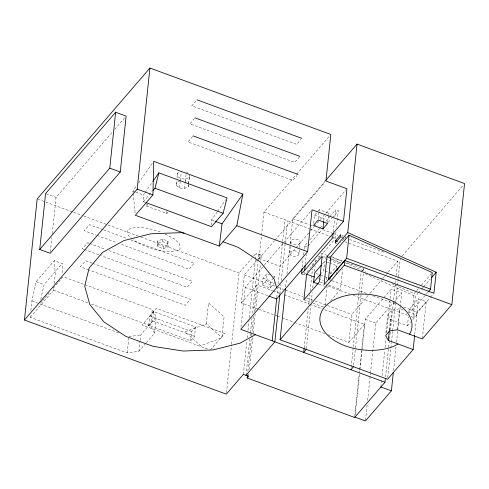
<?xml version="1.0" encoding="UTF-8"?>
<svg xmlns="http://www.w3.org/2000/svg" width="489" height="489" viewBox="0 0 489 489"><rect width="100%" height="100%" fill="white"/><g stroke="black" fill="none" stroke-linecap="round" stroke-linejoin="round"><path stroke-width="0.37" stroke-dasharray="2.44 1.83" d="M145.496 202.452L143.363 201.67L143.418 194.94L144.701 193.1M211.548 225.203L211.584 219.964L217.159 211.994M145.765 343.37L138.949 351.273L127.195 352.905L30.184 317.288L30.416 315.063M30.886 310.619L31.895 300.986L36.204 281.676L54.371 260.588L62.231 263.479L62.922 273.809M50.355 251.817L51.865 237.471M52.262 233.693L56.07 197.446L112.715 131.682M30.184 317.288L53.539 290.173L53.851 287.214M54.236 283.51L55.251 273.877L54.371 260.588M127.195 352.905L128.827 337.349M138.949 351.273L140.043 340.906M140.123 340.161L140.667 334.977L156.235 316.903L152.262 309.494L63.827 277.025M148.699 325.399L149.683 316.083L153.57 311.566L195.521 326.97L194.543 336.285L190.655 340.802L148.699 325.399L152.592 320.882L153.57 311.566M157.611 243.186L157.855 240.857L162.721 239.213L167.965 241.138L168.094 247.037L163.228 248.681L157.984 246.756L157.611 243.186L162.476 241.542L167.721 243.467L168.094 247.037M157.984 246.756L157.855 240.857M146.248 342.801L154.518 333.198L150.545 325.796L152.262 309.494M162.476 241.542L162.721 239.213M163.228 248.681L163.473 246.352L168.338 244.708M154.518 333.198L156.235 316.903M167.721 243.467L167.965 241.138M188.571 184.481L188.32 186.743L184.549 188.497L179.549 187.959L176.248 185.447L176.731 181.003M177 178.283L177.562 173.118L181.333 171.37M179.549 187.959L180.227 181.511M180.3 180.796L181.26 172.085M184.549 188.497L185.074 183.479M185.148 182.764L185.527 179.182L189.298 177.428L189.549 175.166M185.355 181.217L186.107 174.053M188.32 186.743L188.546 184.591M188.62 183.876L189.298 177.428M188.65 183.73L189.555 175.129M190.655 340.802L191.633 331.487L195.521 326.97M206.297 323.81L208.497 302.85L224.096 316.774L221.896 337.734L200.686 345.796L185.087 331.872L206.297 323.81L221.896 337.734M226.499 392.63L231.505 344.953M231.584 344.201L239.066 273.064L253.186 256.664M258.381 309.176L241.37 302.929L244.304 274.989L257.458 259.72M241.01 327.055L245.185 287.391L263.858 265.704M243.388 374.354L246.884 341.053M247.202 338.027L247.678 333.486M247.996 330.46L249.029 320.625M249.353 317.593L255.392 260.081M255.478 259.323L256.114 253.271L261.352 255.197L260.716 261.248M246.01 375.32L249.824 338.993M250.142 335.967L250.38 333.694M250.46 332.936L252.049 317.801M252.532 313.26L257.935 261.798M258.015 261.047L258.736 254.231M308.693 233.112L280.069 266.34L259.097 258.638L261.462 236.108M261.542 235.356L263.993 212.073L296.181 174.695M247.868 371.182L251.529 336.346M251.609 335.588L253.754 315.142M254.072 312.116L256.939 284.855L272.703 290.643M248.626 376.279L248.95 373.254M249.347 369.47L252.685 337.685M253.161 333.143L255.148 314.225M255.551 310.442L260.399 264.274M274.195 282.098L274.048 283.498L270.154 288.015L262.287 285.124L263.021 278.137L266.915 273.62L269.775 274.671M262.287 285.124L266.181 280.607L266.915 273.62M270.154 288.015L270.888 281.028L274.781 276.511L273.351 275.985M274.635 277.905L274.781 276.511M276.805 297.428L277.838 287.569M278.241 283.779L284.965 219.769M279.873 294.14L280.906 284.305M281.303 280.521L285.124 244.194M285.203 243.436L287.587 220.735M285.643 286.792L286.523 278.467M287 273.932L289.861 246.688M290.179 243.656L292.807 218.687L325.179 181.101M289.635 253.094L290.478 245.093M290.552 244.366L290.857 241.456M298.975 254.097A4.694 2.836 6 0 0 292.239 250.906A4.694 2.836 6 0 0 291.701 255.784A4.694 2.836 6 0 0 298.975 254.097L299.586 248.278M299.665 247.55L300.197 242.458A4.694 2.836 6 0 0 293.467 239.268A4.694 2.836 6 0 0 292.923 244.145A4.694 2.836 6 0 0 300.197 242.458M302.245 267.183L303.113 258.877M303.51 255.099L304.066 249.812M304.146 249.054L304.464 246.034L307.398 242.63M301.53 273.981L304.152 274.94L304.47 271.921M305.258 264.366L306.291 254.549M313.736 223.222L314.586 215.172L317.85 211.376M304.182 347.856L308.327 308.437M308.724 304.647L309.757 294.788M310.154 290.998L312.465 269.011M312.789 265.979L313.186 262.19M318.253 219.268L319.024 211.951M319.097 211.217L319.256 209.75L328.694 213.216L328.541 214.683M306.377 348.639L310.918 305.423M311.316 301.634L312.275 292.538M312.752 287.984L313.229 283.437M314.506 271.309L315.063 266.004M315.46 262.208L315.778 259.176M323.791 220.839L324.024 218.638L325.888 216.474M327.691 222.733L328.461 215.417M329.488 262.99L324.696 261.23L323.712 270.545L321.304 273.339M325.992 286.102L326.218 283.95M326.67 279.653L326.896 277.501L327.862 276.383M325.124 305.27L327.104 286.438M333.302 231.786L334.568 219.702M334.886 216.682L335.601 209.885L338.223 210.851L336.475 227.464M336.004 231.994L335.289 238.791L332.667 237.831M336.114 274.353L336.34 272.202M336.713 268.62L337.019 265.753L330.173 263.241M345.821 237.721L345.943 236.56L340.754 242.581M330.729 300.753L340.46 289.457L342.593 269.115M328.198 334.812L348.871 342.398L351.805 314.458L369.574 293.828M351.133 367.459L353.205 347.752M353.284 346.994L358.865 293.926M358.944 293.168L361.175 271.939M353.651 365.21L361.139 293.944M361.218 293.186L363.29 273.473M363.608 270.441L363.773 268.926L345.179 262.098M354.727 416.707L359.183 374.305M359.659 369.757L364.439 324.323L322.874 309.066M355.197 414.831L359.501 373.889M359.58 373.131L359.898 370.1M359.977 369.342L361.891 351.151M361.97 350.387L365.24 319.305L391.188 289.182L401.677 293.033L400.32 305.918M365.527 420.198L367.202 404.275M367.6 400.485L370.387 373.951M370.466 373.193L375.723 323.156L401.677 293.033M385.894 333.229L387.856 314.513L391.805 309.934L399.641 308.846L404.599 310.668M380.907 386.982L381.787 378.639M382.105 375.607L384.733 350.589M385.051 347.557L386.004 338.461M386.646 332.398L391.188 289.182M389.409 329.928L390.509 319.451L387.856 314.513M389.678 330.142L391.805 309.934M385.54 376.952L393.333 302.789M393.651 299.763L395.638 280.845M396.194 275.545L397.71 261.169L347.655 242.788M387.734 377.722L391.396 342.911M391.475 342.159L392.588 331.56M392.667 330.802L395.528 303.559M395.607 302.807L397.361 286.157M397.441 285.399L400.222 258.913M397.52 329.054L399.641 308.846M393.547 370.362L396.017 346.86M396.493 342.312L397.691 330.937M397.771 330.179L400.24 306.676M390.509 319.451L407.496 325.692L408.431 316.799M408.902 312.355L409.214 309.39L418.346 298.785L426.212 301.676L422.374 338.186M403.761 307.068L412.368 310.228L414.11 293.663L418.523 288.534M411.06 316.566L413.199 317.355L415.412 296.34L417.881 293.467M412.783 319.549L416.634 315.087L418.346 298.785M414.727 334.635L417.074 312.282L426.212 301.676M176.248 185.447L176.584 182.434L180.355 180.679M177.562 173.118L177.226 176.138L180.527 178.644L185.527 179.182M40.758 299.421L44.071 284.561L62.231 263.479M133.081 192.599L132.929 191.089L136.828 185.508M138.564 183.033L152.861 162.58M145.129 192.483L151.993 182.672M217.593 211.382L225.741 199.732M114.701 129.377L125.135 117.262M196.016 100.923L191.767 105.85L296.646 144.359L300.888 139.426M194.591 118.417L189.873 123.894L294.745 162.403L299.464 156.926M42.25 300.992L39.762 303.877L118.925 332.942M42.745 300.417L44.731 298.107M45.226 297.532L49.206 292.917M53.179 288.302L58.148 282.532M58.643 281.957L60.63 279.647M61.125 279.072L63.118 276.762M192.69 136.468L187.978 141.944L292.85 180.447L297.098 175.52M143.363 201.67L152.067 191.566M296.676 174.121L329.348 136.193M253.675 256.095L256.114 253.271M257.947 259.152L261.352 255.197M259.097 258.638L274.445 240.82M274.94 240.246L324.947 182.189M264.353 265.136L311.041 210.93M318.321 210.838L319.256 209.75M241.37 302.929L256.939 284.855M310.637 230.851L314.042 226.902M314.531 226.34L318.901 221.26M320.374 219.555L345.931 189.885M210.331 350.008L224.604 333.443L156.431 308.412L142.158 324.983L207.489 348.969M327.758 214.304L328.694 213.216M309.843 239.793L319.623 228.436M320.112 227.868L322.068 225.6M325.98 221.059L329.366 217.128M329.843 216.572L335.601 209.885M308.076 245.851L321.915 229.787M328.339 222.324L331.799 218.308M332.294 217.733L338.223 210.851M304.152 274.94L334.794 239.365M322.282 264.029L324.696 261.23M330.271 273.589L337.019 265.753M329.525 279.659L330.986 277.966M336.823 271.187L338.284 269.494M362.043 270.93L363.773 268.926M370.069 293.253L382.404 278.932M382.899 278.357L385.864 274.922M386.353 274.347L387.838 272.63M388.327 272.055L397.71 261.169M402.294 255.845L463.554 184.72M348.871 342.398L364.439 324.323M421.469 285.118L431.781 273.149M418.376 292.893L421.341 289.451M421.836 288.877L423.315 287.159M423.81 286.585L430.241 279.121M412.368 310.228L425.619 294.843M426.115 294.268L428.077 291.988M413.199 317.355L430.008 297.844M430.497 297.269L433.468 293.828M407.496 325.692L410.864 321.786M128.907 336.609L140.667 334.977M160.361 231.975C149.958 228.803 138.063 224.677 127.653 229.879L128.045 235.111L131.058 237.947M314.586 215.172L324.024 218.638M342.013 235.111L343.321 235.594M292.807 218.687L309.286 224.738M310.002 225.001L313.59 226.315M322.905 229.738L332.22 233.155M332.936 233.418L337.954 235.264M341.536 236.578L342.972 237.104M349.421 239.469L385.253 252.63M340.454 236.963L342.422 237.685M343.076 237.923L345.045 238.644M263.993 212.073L309.042 228.614M309.757 228.876L329.06 235.961M329.775 236.224L331.921 237.012M332.636 237.275L335.497 238.326M344.794 241.737L346.939 242.526M335.265 242.984L336.579 243.467M304.464 246.034L307.086 247M320.863 253.174L342.318 261.047M323.571 256.652L325.668 257.422M329.867 258.962L341.053 263.07M318.272 256.187L320.417 256.969M321.132 257.232L339.721 264.06M132.929 191.089L135.025 191.859M135.722 192.116L143.418 194.94M211.584 219.964L214.384 220.991M325.081 271.047L331.927 273.559M146.394 206.034L166.712 213.497A1.956 0.605 -69.8 0 0 167.935 212.073M315.943 273.479L320.05 274.989M320.735 275.24L326.896 277.501M329.183 279.684L331.334 280.478M332.049 280.741L366.469 293.376M372.924 295.747L395.87 304.17M409.214 309.39L417.074 312.282M318.492 278.577L323.388 280.374M408.138 311.97L416.634 315.087M320.179 282.012L323.675 283.296M328.571 285.093L340.46 289.457M328.333 286.193L349.733 294.048M353.296 295.356L407.496 315.258M319.072 284.305L324.549 286.316M46.284 193.852L56.07 197.446M263.021 278.137L270.888 281.028M266.181 280.607L274.048 283.498M365.24 319.305L375.723 323.156M37.891 199.2L72.971 212.079M73.686 212.342L82.996 215.759M83.711 216.022L107.335 224.696M108.051 224.958L138.118 235.998M140.985 237.049L239.066 273.064M244.304 274.989L275.124 286.303M277.99 287.355L285.154 289.983M285.876 290.252L303.07 296.566M306.658 297.88L314.537 300.772M315.258 301.041L326.725 305.246M327.441 305.509L351.805 314.458M158.228 244.427L163.473 246.352M303.913 299.83L310.203 302.141M313.003 303.168L323.492 307.019M273.424 290.906L279.873 293.278M284.17 294.855L309.256 304.066M309.971 304.329L322.153 308.797M102.959 229.671L89.401 224.689L84.212 230.716L96.339 235.172M103.674 229.928L127.213 238.577M130.783 239.885L194.28 263.198L189.09 269.225L119.884 243.815M245.185 287.391L268.064 295.79M97.054 235.429L117.03 242.764M88.931 243.259L87.507 242.74L82.317 248.76L83.711 249.274M89.646 243.522L105.343 249.286M108.913 250.594L192.385 281.242L187.195 287.269L101.48 255.796M259.091 309.433L276.872 315.967M277.581 316.224L281.151 317.532M281.86 317.795L293.981 322.245M294.69 322.508L324.629 333.498M84.408 249.531L100.765 255.539M92.03 263.143L85.612 260.784L80.422 266.811L87.965 269.58M92.745 263.406L190.484 299.292L185.294 305.313L88.668 269.836M149.683 316.083L191.633 331.487M152.592 320.882L194.543 336.285M36.204 281.676L44.071 284.561M53.539 290.173L87.775 302.746M91.345 304.054L150.545 325.796M31.895 300.986L39.047 303.614M165.203 234.048L174.677 239.176L179.707 243.907L180.093 249.133C172.446 253.29 163.65 251.309 155.6 249.592C147.672 247.422 139.952 244.39 133.075 239.842M331.585 256.652L341.988 261.315M345.454 262.874L365.564 271.89M391.915 283.712L393.993 284.647M394.69 284.959L414.11 293.663M331.866 258.864L340.919 262.923M365.283 273.852L415.412 296.34M186.333 171.902L187.984 173.161M133.155 193.357L135.141 213.015M166.712 213.497A1.956 0.605 -69.8 0 1 166.945 211.297M147.855 203.895A1.956 0.605 -69.8 0 1 146.504 206.077A1.956 0.605 -69.8 0 1 146.627 203.84"/><path stroke-width="0.73" d="M152.929 194.903L153.729 161.339L242.874 194.072L236.829 225.71L219.274 246.089L135.367 215.288L152.929 194.903L137.195 189.127L24.45 320.02L226.34 394.146L243.388 374.354L248.626 376.279L247.147 377.997L354.647 417.465L384.984 382.251L385.381 378.468M24.45 320.02L37.176 198.937L149.921 68.044L330.833 134.469L325.937 181.04L346.915 188.742L343.486 221.34L276.646 298.944L272.239 340.857M39.713 249.476L45.581 193.595L115.642 112.256L126.131 116.107L120.257 171.994L50.196 253.326L39.713 249.476L109.768 168.143L115.642 112.256M137.195 189.127L149.921 68.044M247.147 377.997L247.471 374.965M279.794 294.898L274.861 341.817L246.01 375.32M414.648 335.381L413.162 349.537L387.575 379.238L280.081 339.769L285.484 288.308M302.086 268.693L301.53 273.981L332.667 237.831L333.143 233.296M304.629 270.411L305.179 265.124M384.984 382.251L240.777 329.305L307.618 251.701L312.025 209.787L343.486 221.34M306.603 274.219L303.913 299.83L319.482 281.756L322.172 256.144L306.603 274.219L314.299 277.037M304.103 348.614L303.7 352.41L306.297 349.397M318.388 284.054L313.596 282.294L314.574 272.978L321.322 265.148M322.948 228.889L327.618 223.467L318.174 220.001L313.504 225.423L322.948 228.889L323.712 221.566M347.752 232.581L326.994 256.682L324.054 284.622L344.812 260.521L433.957 293.253L436.17 272.239L347.752 232.581L357.049 144.096L464.55 183.564L451.824 304.653L422.294 338.932L397.441 329.806L389.599 330.894L385.656 335.472L388.303 340.411L413.162 349.537M335.509 240.655L335.265 242.984L340.454 236.963L340.699 234.634L335.509 240.655L337.477 241.377M280.081 339.769L344.323 265.179L344.812 260.521M349.054 235.252L330.888 256.34L328.467 279.421L346.628 258.333L349.054 235.252L432.27 272.581L430.528 289.14L428.566 291.42M388.303 340.411L389.33 330.68M354.959 417.105L365.448 420.956L391.396 390.833L393.309 372.636M219.274 246.089L222.073 223.815L242.874 194.072M153.033 190.447L154.964 188.204L158.858 172.862L227.024 197.892L223.137 213.228L211.535 226.7L146.205 202.715M152.849 181.443L158.858 172.862M325.674 180.52L357.049 144.096M313.596 282.294L320.344 274.457M350.894 369.739L353.492 366.726M431.72 277.404L436.17 272.239M409.342 334.176L409.941 333.474A46.247 27.897 6 0 0 365.411 294.182A46.247 27.897 6 0 0 322.294 328.266A46.247 27.897 6 0 0 393.474 346.493L398.009 343.975M255.392 334.672L240.142 343.137L213.18 349.928L183.161 351.041L153.039 346.353L125.752 336.334L103.974 321.964L89.829 304.641L84.719 286.071L89.126 268.064L102.629 252.391L123.906 240.576L150.869 233.785L180.881 232.672L184.09 233.174M196.957 99.823L301.835 138.332M195.062 117.873L299.94 156.376M193.167 135.918L298.039 174.426M109.768 168.143L120.257 171.994M346.628 258.333L430.528 289.14M154.964 188.204L223.137 213.228M236.829 225.71L307.618 251.701M344.323 265.179L451.824 304.653M215.081 221.248L222.073 223.815M222.996 241.762L238.296 247.379L260.075 261.749L274.213 279.072L276.597 287.721M268.779 296.053L276.646 298.944M380.907 386.982L391.396 390.833M326.994 256.682L330.472 258.241"/></g></svg>
